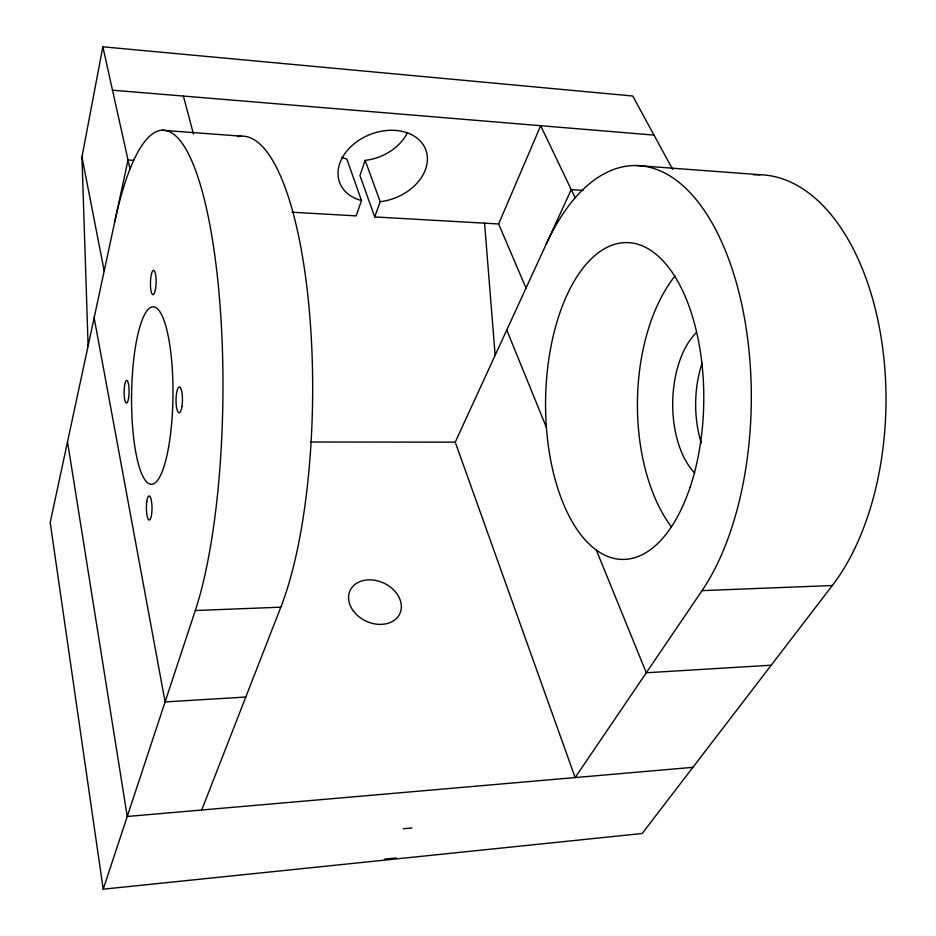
<?xml version="1.0" encoding="UTF-8"?>
<svg xmlns="http://www.w3.org/2000/svg" width="936" height="936" viewBox="0 0 936 936"><rect width="100%" height="100%" fill="white"/><g stroke="black" fill="none" stroke-linecap="round" stroke-linejoin="round"><path stroke-width="1.4" d="M88.113 345.864L81.958 156.979L102.855 46.8L632.724 96.01L672.715 169.451M753.457 174.821A228.431 130.361 -89.2 0 1 879.267 327.003A228.431 130.361 -89.2 0 1 832.326 585.515L642.154 833.508L103.206 889.2L195.296 610.529A265.918 62.583 -89.4 0 0 208.131 216.122A265.918 62.583 -89.4 0 0 114.824 221.458M407.546 132.456A44.94 34.211 -21.4 0 1 365.145 160.372L359.95 175.57L374.739 216.93L498.619 223.973L526.02 288.089M374.739 216.93L380.191 201.696A46.063 34.105 -21.2 0 0 425.12 148.239A46.063 34.105 -21.2 0 0 353.96 143.922A46.063 34.105 -21.2 0 0 361.495 200.561L356.183 215.877L292.02 212.226M201.731 810.014L280.835 607.172A260.933 73.031 -89.4 0 0 309.091 307.944A260.933 73.031 -89.4 0 0 237.569 136.633M498.619 223.973L540.669 125.705L575.149 197.765M546.261 244.039A236.164 118.416 -89.2 0 1 721.773 242.155A236.164 118.416 -89.2 0 1 702.047 590.628L575.149 777.57L455.247 442.143L571.252 189.622L582.929 190.406M692.897 767.333L127.237 816.485L67.521 441.815M245.794 697.039L165.099 701.918L94.138 317.772M771.217 665.203L646.285 672.773L596.314 550.029M195.296 610.529L280.835 607.172M702.047 590.628L832.326 585.515M310.693 442.026L455.247 442.143M133.789 160.36L128.021 159.974L50.193 522.522L103.206 889.2M161.834 130.244L241.137 136.153M636.62 165.532L760.044 174.728M112.495 90.184L654.007 135.1M506.75 330.034L546.39 427.389M365.145 160.372L380.191 201.696M361.495 200.561L346.846 159.073A44.94 34.211 -21.4 0 1 341.815 157.318M183.386 96.069L193.459 134M102.855 46.8L129.999 168.913M81.958 156.979L104.2 270.937M484.555 222.955L495.144 355.282M701.263 442.892A79.876 45.256 -89.2 0 1 702.105 363.25M694.676 472.949A80.391 44.46 -89.2 0 1 672.715 402.667A80.391 44.46 -89.2 0 1 696.279 332.631M671.346 526.793A154.288 85.609 -89.2 0 1 675.102 275.909M396.057 857.914A202.141 162.583 25.3 0 1 384.848 859.072M411.922 827.904A206.996 163.238 25.1 0 1 403.322 828.723M690.066 487.399A158.43 79.092 -89.2 0 0 630.443 242.798A158.43 79.092 -89.2 0 0 553.41 472.797A158.43 79.092 -89.2 0 0 690.066 487.399M128.653 397.706A11.361 2.492 -89.4 0 0 126.781 380.402A11.361 2.492 -89.4 0 0 124.359 397.168A11.361 2.492 -89.4 0 0 128.653 397.706M155.481 289.166A12.156 2.82 -88.5 0 0 153.726 270.387A12.156 2.82 -88.5 0 0 150.626 288.007A12.156 2.82 -88.5 0 0 155.481 289.166M146.776 501.79A12.074 2.796 89.7 0 0 149.222 520.065A12.074 2.796 89.7 0 0 151.62 502.129A12.074 2.796 89.7 0 0 146.776 501.79M181.912 406.692A12.917 3.217 -89.4 0 0 179.466 386.989A12.917 3.217 -89.4 0 0 176.354 405.99A12.917 3.217 -89.4 0 0 181.912 406.692M168.691 446.589A88.744 20.686 -89.4 0 0 154.966 307.148A88.744 20.686 -89.4 0 0 133.123 432.865A88.744 20.686 -89.4 0 0 168.691 446.589M353.551 611.243A27.436 20.99 24.9 0 0 399.052 615.151A27.436 20.99 24.9 0 0 372.235 579.969A27.436 20.99 24.9 0 0 353.551 611.243"/></g></svg>
